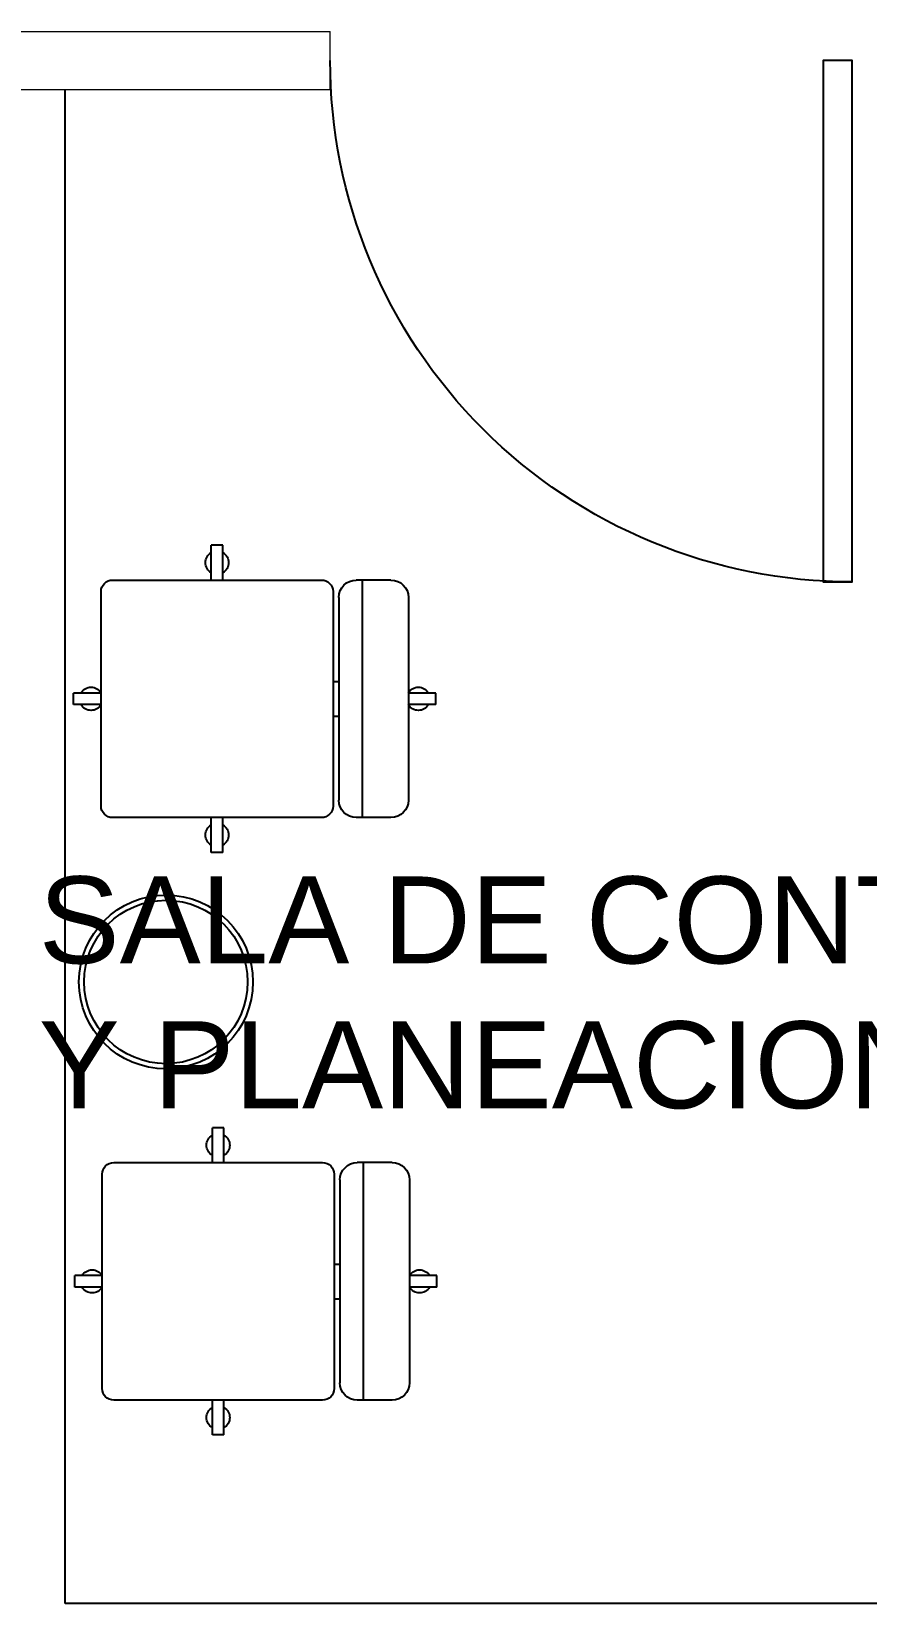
# Model space of a CAD drawing. Header units: metres. Extents: x -22 to 564, y 0 to 143.
# Drawn here: x 29.937 to 31.377, y 34.325 to 37.038 of the extents above; entities that cross this region are included whole.
import ezdxf
from ezdxf.xclip import XClip

# ---------------------------------------------------------------- set-up
doc = ezdxf.new("R2010")
doc.units = ezdxf.units.M
doc.header["$XCLIPFRAME"] = 2
for name, color, linetype in [('TEXTO', 7, 'Continuous'), ('XREF  PB CONJ$0$PARQUE', 251, 'Continuous'), ('XREF PB NEURO-ONCOLOGIA$0$MOBILIARIO', 161, 'Continuous'), ('XREF PB NEURO-ONCOLOGIA$0$Mobiliario Fijo', 40, 'Continuous'), ('XREF PB NEURO-ONCOLOGIA$0$MOBILIARIO GUIAS MEC', 161, 'Continuous'), ('XREF PB NEURO-ONCOLOGIA$0$PUERTAS', 253, 'Continuous')]:
    doc.layers.add(name, color=color, linetype=linetype)
doc.layers.add('XREF PB NEURO-ONCOLOGIA$0$MUROS DE TABLAROCA', color=150, linetype='Continuous', lineweight=13)
doc.styles.add('100 LOCALES 25', font='arial.ttf', dxfattribs={"height": 0.25})

# ---------------------------------------------------------------- blocks, each defined once
blk = doc.blocks.new('XREF PB NEURO-ONCOLOGIA$0$XREF PB NEURO-ONCOLOGIA$0$SILLGIRS')
for p, q in [((-0.01, 0.3773), (-0.01, 0.33)), ((-0.01, 0.3773), (0.01, 0.3773)), ((0.01, 0.3773), (0.01, 0.33)), ((0.175, 0.33), (-0.175, 0.33)), ((-0.205, 0.3), (-0.205, 0.24)), ((0.205, 0.3), (0.205, 0.24)), ((0.205, 0.25), (-0.205, 0.25)), ((0.185, 0.2), (-0.185, 0.2)), ((0.175, 0.21), (-0.175, 0.21)), ((-0.03, 0.2), (-0.03, 0.21)), ((0.03, 0.2), (0.03, 0.21)), ((-0.205, 0.18), (-0.205, -0.18)), ((0.205, -0.18), (0.205, 0.18)), ((-0.265, 0.01), (-0.205, 0.01)), ((-0.265, 0.01), (-0.265, -0.01)), ((0.205, 0.01), (0.265, 0.01)), ((0.265, 0.01), (0.265, -0.01)), ((-0.265, -0.01), (-0.205, -0.01)), ((0.205, -0.01), (0.265, -0.01)), ((-0.185, -0.2), (0.185, -0.2)), ((-0.01, -0.2), (-0.01, -0.2473)), ((0.01, -0.2), (0.01, -0.2473)), ((-0.01, -0.2473), (0.01, -0.2473))]:
    blk.add_line(p, q)
for centre, radius, start, end in [((0, 0.3473), 0.02, 120, 240), ((0, 0.3473), 0.02, 300, 60), ((-0.175, 0.3), 0.03, 90, 180), ((0.175, 0.3), 0.03, 0, 90), ((-0.175, 0.24), 0.03, 180, 270), ((0.175, 0.24), 0.03, 270, 0), ((-0.185, 0.18), 0.02, 90, 180), ((0.185, 0.18), 0.02, 0, 90), ((-0.235, 0), 0.02, 30, 150), ((0.235, 0), 0.02, 30, 150), ((-0.235, 0), 0.02, 210, 330), ((0.235, 0), 0.02, 210, 330), ((-0.185, -0.18), 0.02, 180, 270), ((0.185, -0.18), 0.02, 270, 0), ((0, -0.2173), 0.02, 120, 240), ((0, -0.2173), 0.02, 300, 60)]:
    blk.add_arc(centre, radius, start, end)
blk = doc.blocks.new('XREF PB NEURO-ONCOLOGIA$0$A$C8f343887')
for radius in [0.15, 0.141]:
    blk.add_circle((0, 0), radius)
blk = doc.blocks.new('XREF PB NEURO-ONCOLOGIA')
at = {"layer": 'XREF PB NEURO-ONCOLOGIA$0$Mobiliario Fijo'}
for p, q in [((0.8517, 15.5062, 0), (3.4646, 15.5062, 0)), ((0.8517, 13.1061, 0), (0.8517, 15.5062, 0))]:
    blk.add_line(p, q, dxfattribs=at)
at = {"layer": 'XREF PB NEURO-ONCOLOGIA$0$MUROS DE TABLAROCA'}
for p, q in [((3.4646, 16.2062), (3.4646, 15.0493, 0)), ((3.5646, 16.2062), (3.5646, 15.0493, 0)), ((3.4646, 15.0493, 0), (3.5646, 15.0493, 0))]:
    blk.add_line(p, q, dxfattribs=at)
at = {"layer": 'XREF PB NEURO-ONCOLOGIA$0$PUERTAS', "elevation": 0}
blk.add_lwpolyline([(2.6146, 14.1493), (3.5146, 14.1493), (3.5146, 14.1993), (2.6146, 14.1993), (2.6146, 14.1493, -0.414214), (3.5146, 15.0493)], format="xyb", dxfattribs=at)
at = {"layer": 'XREF PB NEURO-ONCOLOGIA$0$MOBILIARIO', "xscale": -1, "rotation": 180}
for p in [(2.4129, 15.2444, 0), (1.4076, 15.2425, 0)]:
    blk.add_blockref('XREF PB NEURO-ONCOLOGIA$0$XREF PB NEURO-ONCOLOGIA$0$SILLGIRS', p, dxfattribs=at)
at = {"layer": 'XREF PB NEURO-ONCOLOGIA$0$MOBILIARIO GUIAS MEC', "rotation": 270}
blk.add_blockref('XREF PB NEURO-ONCOLOGIA$0$A$C8f343887', (1.9243, 15.3326), dxfattribs=at)
blk = doc.blocks.new('XREF  PB CONJ')
at = {"layer": 'XREF  PB CONJ$0$PARQUE', "true_color": 0x136734}
h = blk.add_hatch(dxfattribs=at)
h.set_pattern_fill('CROSS', color=116, scale=0.02, angle=90)
edge = h.paths.add_edge_path()
edge.add_line((3.5883, 104.6056), (1.6936, 104.3684))
edge.add_line((1.6936, 104.3684), (2.4784, 17.6083))
edge.add_line((2.4784, 17.6083), (97.731, 17.9336))
edge.add_arc((97.7247, 19.237), 1.3034, 270.2752, 363.1006)
edge.add_line((99.0262, 19.3075), (96.4762, 19.3078))
edge.add_line((96.4762, 19.3078), (96.602, 20.224))
edge.add_line((96.602, 20.224), (62.4128, 20.224))
edge.add_arc((58.6329, 24.6535), 5.8231, 229.52466, 310.47534, ccw=False)
edge.add_line((54.8531, 20.224), (26.2527, 20.2188))
edge.add_line((26.2527, 20.2188), (4.2837, 20.0304))
edge.add_line((4.2837, 20.0304), (4.055, 46.6913))
edge.add_line((4.055, 46.6913), (2.3881, 46.6912))
edge.add_line((2.3881, 46.6912), (2.3881, 54.8033))
edge.add_line((2.3881, 54.8033), (3.9854, 54.8034))
edge.add_line((3.9854, 54.8034), (3.7464, 82.6679))
edge.add_line((3.7464, 82.6679), (3.6185, 95.2556))
edge.add_line((3.6185, 95.2556), (3.5883, 104.6056))

msp = doc.modelspace()

# ---------------------------------------------------------------- block references
at = {"rotation": 90}
msp.add_blockref('XREF PB NEURO-ONCOLOGIA', (45.501, 33.4734), dxfattribs=at)

# ---------------------------------------------------------------- next in the draw order: texts
at = {"layer": 'TEXTO', "insert": (29.949, 35.5798), "char_height": 0.15, "width": 2.088356, "attachment_point": 1, "style": '100 LOCALES 25'}
msp.add_mtext('SALA DE CONTROL  Y PLANEACION', dxfattribs=at)

# ---------------------------------------------------------------- next in the draw order: block references
ref = msp.add_blockref('XREF  PB CONJ', (67.8976, 28.71, 0), dxfattribs=dict(rotation=89.50849308405942))
XClip(ref).set_block_clipping_path([(-2.936402334, 82.9334608569), (21.1250270707, 82.9334608569), (21.1250270707, 49.0397586863), (26.6296707885, 49.0397586863), (26.6284018429, 17.4712422498), (-2.8531787476, 17.4341989701)])

doc.saveas('drawing.dxf')
